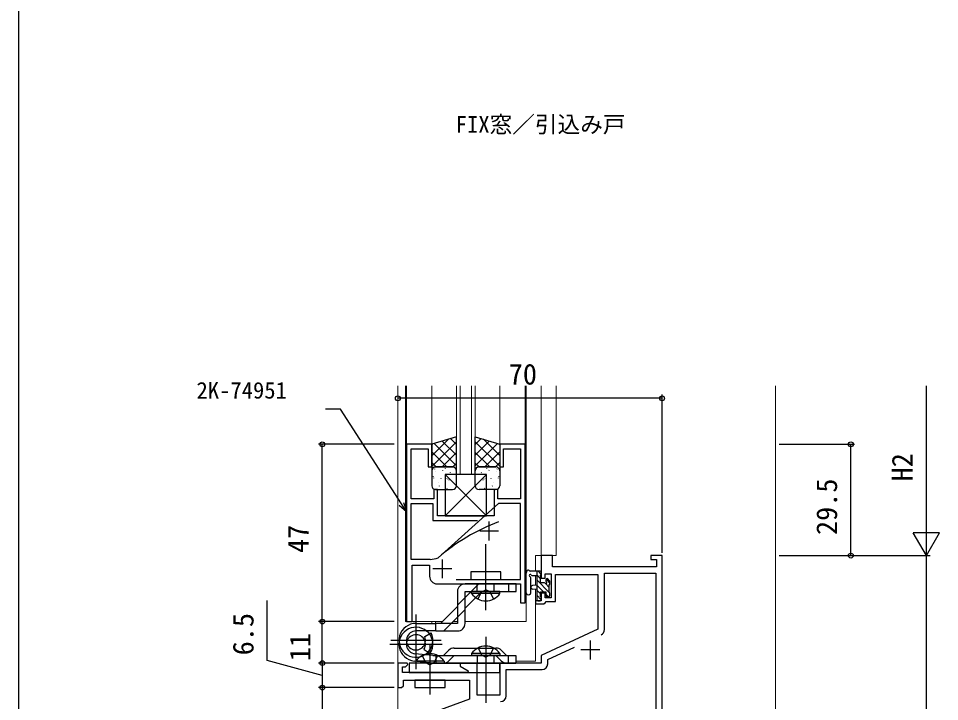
# Model space of a CAD drawing. Units: millimetres, scale not verified. Extents: x -437 to 438, y -681 to 679.
# Drawn here: x -436.7 to -192.7, y 100 to 281.1 of the extents above; entities that cross this region are included whole.
import ezdxf
from ezdxf.enums import TextEntityAlignment as Align

# ---------------------------------------------------------------- set-up
doc = ezdxf.new("R2010")
doc.units = ezdxf.units.MM
doc.header["$LTSCALE"] = 4
for name, color, linetype in [('0-1_USER1', 3, 'Continuous'), ('0-2_YKK_11', 7, 'Continuous'), ('0-4_YKK_13', 4, 'Continuous'), ('0-5_YKK_D', 6, 'Continuous'), ('0-6_YKK_ZWAK', 7, 'Continuous')]:
    doc.layers.add(name, color=color, linetype=linetype)
doc.layers.add('0-3_YKK_12', color=2, linetype='Continuous', lineweight=18)
doc.styles.add('ＭＳ ゴシック', font='')
doc.styles.get('ＭＳ ゴシック').set_extended_font_data('MS Gothic')

msp = doc.modelspace()

# ---------------------------------------------------------------- linework, layer by layer
at = {"layer": '0-2_YKK_11'}
for p, q in [((-312, 142.701), (-312, 147.701)), ((-309.5, 145.201), (-314.5, 145.201)), ((-324.4, 132.701), (-324.4, 137.701)), ((-321.9, 135.201), (-326.9, 135.201)), ((-285.2, 111.196), (-285.2, 116.196)), ((-282.7, 113.696), (-287.7, 113.696))]:
    msp.add_line(p, q, dxfattribs=at)
for points in [[(-333.9, 168.201), (-333.9, 121.201), (-332.4, 121.201), (-332.4, 136.201), (-327.8, 136.201), (-327.8, 133.201)], [(-325.8, 131.201), (-303.7, 131.201), (-303.7, 126.201), (-302.5, 126.201), (-302.5, 168.201), (-309.2, 168.201), (-309.2, 162.201), (-308.2, 162.201), (-308.2, 167.001), (-303.7, 167.001), (-303.7, 153.701), (-309.7, 153.701), (-309.7, 156.201), (-310.7, 156.201), (-310.7, 149.201), (-325.7, 149.201), (-325.7, 156.201), (-326.7, 156.201), (-326.7, 153.701), (-332.7, 153.701), (-332.7, 167.001), (-328.2, 167.001), (-328.2, 162.201), (-327.2, 162.201), (-327.2, 168.201), (-333.9, 168.201)], [(-327.649, 137.701), (-332.7, 137.701), (-332.7, 152.501), (-326.9, 152.501), (-326.9, 148.001), (-315.11, 148.001)], [(-320.716, 132.401), (-303.7, 132.401), (-303.7, 152.501), (-309.5, 152.501), (-325.507, 138.097)], [(-266.2, 38.696), (-266.2, 138.696), (-269.2, 138.696), (-269.2, 137.696), (-267.7, 137.696), (-267.7, 135.696), (-295.2, 135.696), (-295.2, 138.696), (-298.2, 138.696), (-298.2, 132.696), (-297.2, 132.696), (-297.2, 133.896), (-295.6, 133.896), (-295.6, 127.496), (-297.2, 127.496), (-297.2, 128.696), (-298.2, 128.696), (-298.2, 126.696), (-299.7, 126.696), (-299.7, 125.896), (-297.5, 125.896), (-297.2, 126.196), (-296.9, 126.496), (-294.4, 126.496), (-294.4, 133.696), (-283.2, 133.696), (-283.2, 119.191), (-298.2, 112.196), (-298.2, 110.196), (-309.2, 110.196), (-309.2, 101.696), (-315.2, 101.696), (-315.2, 110.196), (-319.7, 110.196), (-319.7, 109.396), (-317.535, 108.146), (-317.655, 107.696), (-335, 107.696), (-335, 109.196), (-334.176, 109.196)], [(-281.5, 119.064), (-281.5, 133.996), (-267.9, 133.996), (-267.9, 65.396), (-319.748, 97.876), (-276.801, 65.396)], [(-296.5, 109.996), (-296.5, 111.113), (-289.395, 114.427)], [(-334.176, 109.196), (-333.563, 109.809), (-333.724, 110.196), (-336.2, 110.196), (-336.2, 103.696), (-335.2, 103.696), (-334.7, 104.196), (-334.7, 105.696), (-317.2, 105.696), (-317.2, 100.612), (-336.2, 93.696)], [(-307.5, 101.496), (-307.5, 108.496), (-298, 108.496)]]:
    msp.add_lwpolyline(points, dxfattribs=at)
for centre, radius, start, end in [((-291.744, 99.506), 51.276, 110.25966, 131.1819), ((-327.649, 143.701), 6, 269.99999, 290.92223), ((-325.8, 133.201), 2, 180.00001, 269.99999), ((-283, 119.064), 1.5, 294.99999, 359.99999), ((-298, 109.996), 1.5, 270.00001, 359.99999), ((-309, 101.496), 1.5, 270.00001, 359.99999)]:
    msp.add_arc(centre, radius, start, end, dxfattribs=at)
at = {"layer": '0-3_YKK_12'}
for p, q in [((-336.2, -68.307), (-336.2, 183.696)), ((-334.2, 121.201), (-334.2, 183.696)), ((-333.9, 168.201), (-333.9, 183.696)), ((-327.2, 183.696), (-327.2, 168.001)), ((-319.7, 160.201), (-319.7, 183.696)), ((-316.7, 183.696), (-316.7, 160.201)), ((-309.2, 183.696), (-309.2, 168.001)), ((-302.501, 155.901), (-302.501, 183.696)), ((-302.2, 121.201), (-302.2, 183.696)), ((-298.2, 183.696), (-298.2, 138.696)), ((-294.3, 183.696), (-294.3, 138.696)), ((-236.2, -68.307), (-236.2, 183.696)), ((-299.7, 138.696), (-299.7, 134.596)), ((-299.7, 138.696), (-294.3, 138.696)), ((-299.7, 133.396), (-299.7, 130.87)), ((-299.7, 129.723), (-299.7, 110.696)), ((-334.2, 121.201), (-324.399, 121.201)), ((-327.2, 121.201), (-327.2, 120.72)), ((-327.199, 121.201), (-327.199, 120.72)), ((-326.2, 121.201), (-326.2, 120.72)), ((-321.572, 121.201), (-320.397, 121.201)), ((-318.397, 121.201), (-302.2, 121.201)), ((-304.9, 110.696), (-299.7, 110.696))]:
    msp.add_line(p, q, dxfattribs=at)
msp.add_lwpolyline([(-320.7, 183.696), (-320.7, 160.201), (-315.7, 160.201), (-315.7, 183.696)], dxfattribs=at)
at = {"layer": '0-4_YKK_13'}
for p, q in [((-327.2, 165.156), (-322.801, 169.555)), ((-327.2, 162.328), (-320.7, 168.828)), ((-320.7, 162.51), (-326.582, 168.392)), ((-320.7, 165.338), (-324.419, 169.057)), ((-320.7, 168.167), (-322.256, 169.723)), ((-315.7, 168.164), (-314.142, 169.722)), ((-315.7, 165.336), (-311.979, 169.057)), ((-309.2, 162.394), (-315.7, 168.894)), ((-315.7, 162.508), (-309.816, 168.391)), ((-309.2, 165.223), (-313.502, 169.525)), ((-327.2, 167.984), (-326.886, 168.298)), ((-323.22, 162.201), (-327.2, 166.182)), ((-324.498, 162.201), (-320.7, 165.999)), ((-311.835, 162.201), (-315.7, 166.066)), ((-313.178, 162.201), (-309.2, 166.179)), ((-309.2, 168.051), (-309.417, 168.268)), ((-326.048, 162.201), (-327.2, 163.353)), ((-327.2, 161.201), (-327.2, 157.201)), ((-326.492, 161.662), (-326.465, 161.62)), ((-326.2, 162.201), (-321.7, 162.201)), ((-321.7, 162.201), (-326.2, 162.201)), ((-324.363, 161.335), (-324.336, 161.293)), ((-323.669, 161.836), (-323.667, 161.827)), ((-321.67, 162.201), (-320.7, 163.171)), ((-320.7, 157.201), (-320.7, 161.201)), ((-314.664, 162.201), (-315.7, 163.238)), ((-315.7, 157.201), (-315.7, 161.201)), ((-310.2, 162.201), (-314.7, 162.201)), ((-314.7, 162.201), (-310.2, 162.201)), ((-312.731, 161.836), (-312.733, 161.827)), ((-312.037, 161.335), (-312.064, 161.293)), ((-310.349, 162.201), (-309.2, 163.351)), ((-309.908, 161.662), (-309.935, 161.62)), ((-309.2, 161.201), (-309.2, 157.201)), ((-326.879, 159.72), (-326.852, 159.678)), ((-326.754, 159.287), (-326.755, 159.187)), ((-326.216, 160.969), (-326.214, 160.959)), ((-324.849, 159.104), (-324.822, 159.062)), ((-312.699, 149.201), (-323.699, 160.2)), ((-312.699, 160.2), (-323.699, 149.201)), ((-323.487, 159.24), (-323.489, 159.14)), ((-323.004, 159.003), (-323.002, 158.994)), ((-322.72, 158.777), (-322.693, 158.735)), ((-322.333, 160.719), (-322.306, 160.677)), ((-314.067, 160.719), (-314.094, 160.677)), ((-313.68, 158.777), (-313.707, 158.735)), ((-313.395, 159.003), (-313.398, 158.994)), ((-312.912, 159.24), (-312.911, 159.14)), ((-311.551, 159.104), (-311.578, 159.062)), ((-310.184, 160.969), (-310.186, 160.959)), ((-309.646, 159.287), (-309.644, 159.187)), ((-309.521, 159.72), (-309.548, 159.678)), ((-326.2, 156.201), (-321.7, 156.201)), ((-325.54, 158.087), (-325.538, 158.077)), ((-325.236, 157.162), (-325.209, 157.12)), ((-323.207, 156.546), (-323.18, 156.504)), ((-310.2, 156.201), (-314.7, 156.201)), ((-313.193, 156.546), (-313.22, 156.504)), ((-311.164, 157.162), (-311.191, 157.12)), ((-310.86, 158.087), (-310.862, 158.077)), ((-312.895, 124.201), (-312.895, 141.701)), ((-298.5, 134.596), (-301.18, 134.596)), ((-299.4, 134.596), (-299.4, 126.996)), ((-298.2, 133.727), (-299.069, 134.596)), ((-298.2, 133.696), (-298.2, 134.296)), ((-312.895, 126.7), (-312.895, 133.7)), ((-302.2, 128.869), (-302.2, 134.031)), ((-301, 128.869), (-300.997, 132.83)), ((-300.58, 133.396), (-299.4, 133.396)), ((-298.4, 132.58), (-299.4, 133.58)), ((-296.1, 128.933), (-299.4, 132.233)), ((-297, 132.296), (-297, 131.957)), ((-295.9, 131.427), (-296.944, 132.471)), ((-295.988, 132.009), (-296.488, 132.509)), ((-295.9, 131.196), (-295.9, 131.796)), ((-320.396, 125.544), (-314.738, 131.202)), ((-304.895, 131.2), (-318.396, 131.202)), ((-315.145, 129.202), (-315.145, 131.202)), ((-310.645, 129.202), (-310.645, 131.202)), ((-306.895, 131.201), (-306.895, 129.202)), ((-304.895, 129.202), (-304.895, 131.2)), ((-299.4, 130.896), (-300.544, 130.795)), ((-299.4, 129.696), (-300.544, 129.798)), ((-297.61, 129.096), (-299.4, 130.886)), ((-298.4, 128.539), (-299.4, 129.539)), ((-296.1, 130.28), (-297.079, 131.259)), ((-296.1, 128.896), (-296.1, 130.996)), ((-320.396, 129.202), (-320.396, 120.72)), ((-318.396, 120.72), (-318.396, 129.202)), ((-318.396, 129.202), (-304.895, 129.202)), ((-318.396, 124.718), (-313.912, 129.202)), ((-309.145, 129.201), (-316.645, 129.201)), ((-309.145, 128.692), (-309.145, 129.201)), ((-298.2, 126.992), (-299.4, 128.192)), ((-298.2, 126.996), (-298.2, 127.596)), ((-296.41, 127.896), (-297, 128.486)), ((-296.7, 127.896), (-296.2, 127.896)), ((-295.904, 128.737), (-296.059, 128.892)), ((-295.9, 128.196), (-295.9, 128.696)), ((-320.396, 125.204), (-324.88, 120.72)), ((-299.1, 126.696), (-298.5, 126.696)), ((-331.396, 123.125), (-331.396, 109.266)), ((-324.052, 118.72), (-318.396, 124.377)), ((-331.396, 121.845), (-331.396, 108.548)), ((-331.396, 120.72), (-326.095, 120.72)), ((-320.396, 120.72), (-326.095, 120.72)), ((-326.095, 118.72), (-326.095, 120.72)), ((-326.095, 118.72), (-331.396, 118.72)), ((-329.09, 117.224), (-327.364, 118.22)), ((-326.095, 118.72), (-320.396, 118.72)), ((-312.9, 117.196), (-312.9, 99.696)), ((-338.325, 115.196), (-324.466, 115.196)), ((-324.747, 116.195), (-338.044, 116.195)), ((-327.7, 115.196), (-327.7, 101.872)), ((-312.9, 114.696), (-312.9, 107.696)), ((-326.896, 112.196), (-331.653, 112.685)), ((-329.268, 113.836), (-327.605, 112.772)), ((-322.686, 113.611), (-324.1, 112.196)), ((-321.271, 114.196), (-310.228, 114.196)), ((-309.15, 112.705), (-309.15, 112.196)), ((-307.4, 112.196), (-308.814, 113.611)), ((-327.11, 110.208), (-331.878, 110.722)), ((-327.11, 110.208), (-331.878, 110.722)), ((-323.95, 110.196), (-331.45, 110.196)), ((-326.896, 112.196), (-304.9, 112.196)), ((-326.896, 110.196), (-304.9, 110.196)), ((-326.096, 112.196), (-326.096, 110.196)), ((-323.95, 110.705), (-323.95, 110.196)), ((-321.271, 112.196), (-322.686, 110.782)), ((-309.15, 112.196), (-316.65, 112.196)), ((-315.15, 112.196), (-315.15, 110.196)), ((-310.65, 110.196), (-310.65, 112.196)), ((-308.814, 110.782), (-310.228, 112.196)), ((-306.9, 110.196), (-306.9, 112.196)), ((-304.9, 112.196), (-304.9, 110.196))]:
    msp.add_line(p, q, dxfattribs=at)
for points in [[(-320.7, 161.201), (-320.7, 170.201), (-327.2, 168.201), (-327.2, 161.201)], [(-315.7, 161.201), (-315.7, 170.201), (-309.2, 168.201), (-309.2, 161.201)], [(-297.461, 131.496), (-298.4, 131.496), (-298.4, 133.496)], [(-314.945, 127.192), (-314.04, 129.047), (-312.895, 129.656)], [(-310.845, 127.192), (-311.75, 129.047), (-312.895, 129.656)], [(-309.145, 128.692), (-316.645, 128.692), (-316.645, 129.201)], [(-298.4, 127.796), (-298.4, 129.096), (-297, 129.096), (-297, 128.196)], [(-309.15, 112.705), (-316.65, 112.705), (-316.65, 112.196)], [(-314.95, 114.206), (-314.045, 112.35), (-312.9, 111.741)], [(-310.85, 114.206), (-311.755, 112.35), (-312.9, 111.741)], [(-323.95, 110.705), (-331.45, 110.705), (-331.45, 110.196)], [(-329.75, 112.206), (-328.845, 110.35), (-327.7, 109.741)], [(-325.65, 112.206), (-326.555, 110.35), (-327.7, 109.741)]]:
    msp.add_lwpolyline(points, dxfattribs=at)
for points in [[(-312.699, 149.201), (-312.699, 160.201), (-323.699, 160.201), (-323.699, 149.201)], [(-316.895, 134.401), (-316.895, 132.401), (-308.895, 132.401), (-308.895, 134.401)], [(-333.2, 107.696), (-309.2, 107.696), (-309.2, 110.196), (-333.2, 110.196)], [(-331.7, 103.696), (-323.7, 103.696), (-323.7, 105.696), (-331.7, 105.696)]]:
    msp.add_lwpolyline(points, close=True, dxfattribs=at)
for centre, radius, start, end in [((-326.2, 161.201), 1, 89.9999, 179.9999), ((-326.2, 161.201), 1, 90, 180), ((-321.7, 161.201), 1, 359.99998, 90.00004), ((-321.7, 161.201), 1, 0, 90), ((-314.7, 161.201), 1, 89.99996, 180.00002), ((-314.7, 161.201), 1, 90, 180), ((-310.2, 161.201), 1, 0.0001, 90.0001), ((-310.2, 161.201), 1, 0, 90), ((-326.2, 157.201), 1, 180, 270), ((-321.7, 157.201), 1, 270, 0), ((-314.7, 157.201), 1, 180, 270), ((-310.2, 157.201), 1, 270, 0), ((-301.9, 134.031), 0.3, 130.52878, 180), ((-302.29, 134.487), 0.3, 310.52878, 10.52878), ((-301.7, 134.596), 0.3, 30, 190.52878), ((-301.18, 134.896), 0.3, 210, 270), ((-298.5, 134.296), 0.3, 0, 90), ((-301.1, 133.396), 0.3, 30, 250.81024), ((-301.297, 132.83), 0.3, 359.95977, 70.81024), ((-300.58, 133.696), 0.3, 210, 270), ((-298.4, 133.696), 0.2, 270, 0), ((-296.7, 132.296), 0.3, 45, 180), ((-296.7, 131.957), 0.3, 180, 236.94427), ((-296.2, 131.796), 0.3, 0, 45), ((-318.396, 129.202), 2, 90, 180), ((-300.5, 130.296), 0.5, 95.09207, 264.90793), ((-297.461, 131.196), 0.3, 33.05573, 90), ((-297, 131.496), 0.25, 213.05573, 56.94427), ((-296.1, 131.196), 0.2, 270, 0), ((-312.895, 131.228), 4.527, 214.06671, 325.93329), ((-301.6, 128.869), 0.6, 179.95977, 359.95977), ((-299.1, 126.996), 0.3, 180, 270), ((-298.5, 126.996), 0.3, 270, 0), ((-298.4, 127.596), 0.2, 0, 90), ((-296.7, 128.196), 0.3, 180, 270), ((-296.2, 128.196), 0.3, 270, 0), ((-296.1, 128.696), 0.2, 0, 90), ((-331.396, 116.22), 4.5, 90, 26.3878), ((-331.396, 115.196), 4.5, 327.39768, 263.84229), ((-320.396, 120.72), 2, 270, 0), ((-331.396, 116.195), 2.525, 90, 24.04725), ((-331.396, 115.196), 2.525, 327.39768, 264.14137), ((-312.9, 110.17), 4.527, 34.06671, 145.93329), ((-327.7, 108.17), 4.527, 34.06671, 145.93329), ((-321.271, 112.196), 2, 90, 135), ((-310.228, 112.196), 2, 45, 90), ((-326.896, 112.196), 2, 263.84229, 269.99997), ((-324.1, 112.196), 2, 270, 315), ((-307.4, 112.196), 2, 225, 270)]:
    msp.add_arc(centre, radius, start, end, dxfattribs=at)
at = {"layer": '0-5_YKK_D'}
for p, q in [((-196.2, 145.696), (-196.2, 183.696)), ((-266.2, 139.396), (-266.2, 181.386)), ((-266.2, 180.386), (-336.2, 180.386)), ((-337.2, 168.196), (-357.2, 168.196)), ((-356.2, 121.196), (-356.2, 168.196)), ((-235.2, 168.196), (-215.2, 168.196)), ((-216.2, 138.696), (-216.2, 168.196)), ((-196.2, 138.696), (-196.2, 150.821)), ((-196.2, 138.696), (-199.7, 144.759)), ((-192.7, 144.759), (-199.7, 144.759)), ((-196.2, 138.696), (-192.7, 144.759)), ((-235.2, 138.696), (-195.2, 138.696)), ((-234.2, 138.696), (-195.2, 138.696)), ((-234.2, 138.696), (-215.2, 138.696)), ((-196.2, 38.696), (-196.2, 138.696)), ((-337.2, 121.196), (-357.2, 121.196)), ((-337.2, 121.196), (-357.2, 121.196)), ((-356.2, 110.196), (-356.2, 121.196)), ((-337.2, 110.196), (-357.2, 110.196)), ((-338.2, 110.196), (-357.2, 110.196)), ((-356.2, 110.196), (-356.2, 103.696)), ((-337.2, 103.696), (-357.2, 103.696)), ((-337.2, 103.696), (-357.2, 103.696)), ((-356.2, 103.696), (-356.2, 93.696))]:
    msp.add_line(p, q, dxfattribs=at)
for points in [[(-333.899, 150.272), (-335.251, 152.375), (-351.401, 177.501), (-355.401, 177.501)], [(-334.687, 152.738), (-333.899, 150.272), (-335.814, 152.013)], [(-356.2, 106.946), (-370.775, 110.86), (-370.775, 126.835)]]:
    msp.add_lwpolyline(points, dxfattribs=at)
for centre in [(-336.2, 180.386), (-266.2, 180.386), (-356.2, 168.196), (-216.2, 168.196), (-216.2, 138.696), (-356.2, 121.196), (-356.2, 121.196), (-356.2, 110.196), (-356.2, 110.196), (-356.2, 103.696), (-356.2, 103.696)]:
    msp.add_circle(centre, 0.637, dxfattribs=at)
at = {"layer": '0-6_YKK_ZWAK'}
msp.add_line((-436.7, 643.7), (-436.7, -681.3), dxfattribs=at)

# ---------------------------------------------------------------- texts
at = {"layer": '0-1_USER1', "style": 'ＭＳ ゴシック'}
msp.add_text('FIX窓／引込み戸', height=4.399, dxfattribs=at).set_placement((-320.865, 249.484), align=Align.BOTTOM_LEFT)
at = {"layer": '0-5_YKK_D', "style": 'ＭＳ ゴシック'}
for s, height, p in [('70', 5.499, (-306.825, 182.386)), ('2K-74951', 4.399, (-389.526, 179.001))]:
    msp.add_text(s, height=height, dxfattribs=at).set_placement(p, align=Align.BOTTOM_LEFT)
for s, p in [('H2', (-198.2, 158.368)), ('29.5', (-218.2, 144.156)), ('47', (-358.2, 139.391)), ('6.5', (-372.775, 112.264)), ('11', (-357.7, 110.689))]:
    msp.add_text(s, height=5.499, rotation=90, dxfattribs=at).set_placement(p, align=Align.BOTTOM_LEFT)

doc.saveas('drawing.dxf')
